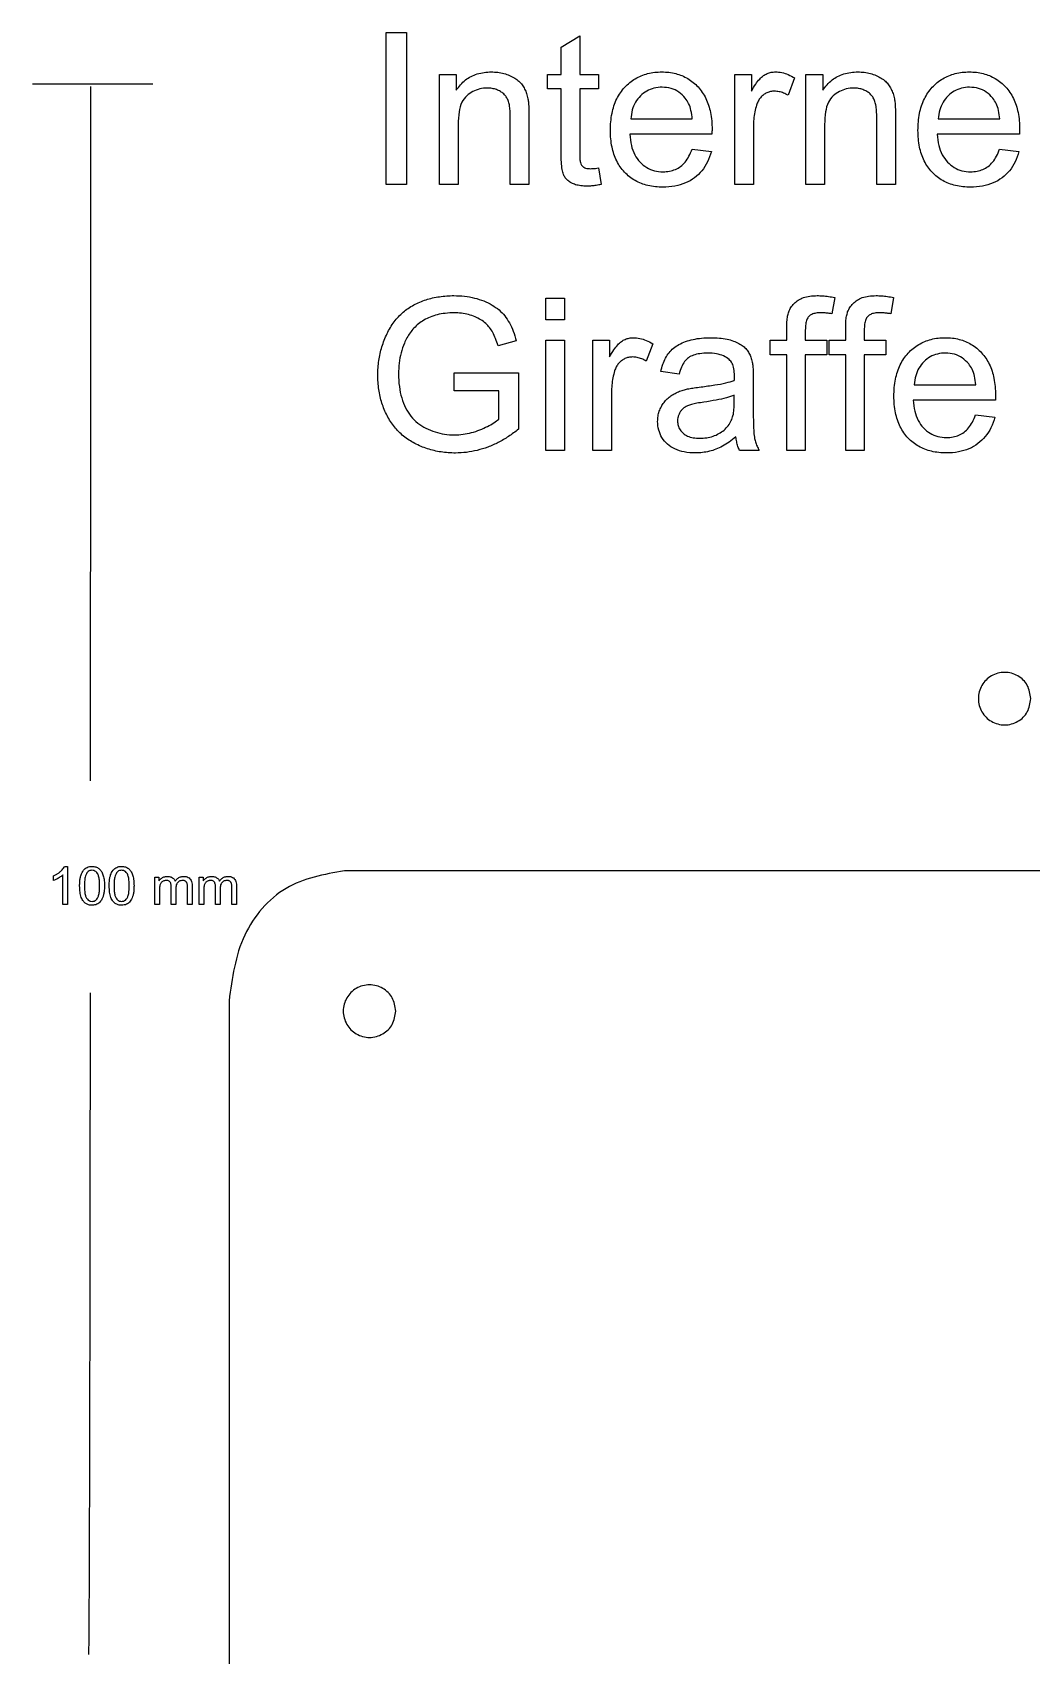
# Model space of a CAD drawing. Extents: x 23 to 811, y 43 to 575.
# Drawn here: x 405.1 to 585.6, y 265.4 to 558.5 of the extents above; entities that cross this region are included whole.
import ezdxf

# ---------------------------------------------------------------- set-up
doc = ezdxf.new("R2010")
doc.units = 0
doc.layers.add('Layer_1', color=7, linetype='CONTINUOUS')

msp = doc.modelspace()

# ---------------------------------------------------------------- linework, layer by layer
at = {"layer": 'Layer_1', "color": 7}
for points in [[(469.003368, 531.032296), (469.003368, 558.5198), (472.640872, 558.5198), (472.640872, 531.032296), (469.003368, 531.032296)], [(500.59712, 536.863544), (500.59712, 548.3198), (498.12212, 548.3198), (498.12212, 550.9448), (500.59712, 550.9448), (500.59712, 555.876048), (503.953368, 557.901048), (503.953368, 550.9448), (507.34712, 550.9448), (507.34712, 548.3198), (503.953368, 548.3198), (503.953368, 536.676048)], [(478.603368, 531.032296), (478.603368, 550.9448), (481.640872, 550.9448), (481.640872, 548.113544)], [(531.965872, 531.032296), (531.965872, 550.9448), (535.003368, 550.9448), (535.003368, 547.926048)], [(542.784616, 550.307296), (541.62212, 547.176048)], [(544.828368, 531.032296), (544.828368, 550.9448), (547.865872, 550.9448), (547.865872, 548.113544)], [(494.784616, 543.276048), (494.784616, 531.032296), (491.409616, 531.032296), (491.409616, 543.1448)], [(513.178368, 542.901048), (524.29712, 542.901048)], [(513.178368, 542.901048), (513.178368, 542.901048)], [(561.009616, 543.276048), (561.009616, 531.032296), (557.634616, 531.032296), (557.634616, 543.1448)], [(568.753368, 542.901048), (579.87212, 542.901048)], [(568.753368, 542.901048), (568.753368, 542.901048)], [(481.978368, 541.907296), (481.978368, 531.032296), (478.603368, 531.032296)], [(527.840896, 540.126048), (512.990896, 540.126048)], [(535.340872, 541.457296), (535.340872, 531.032296), (531.965872, 531.032296)], [(548.203368, 541.907296), (548.203368, 531.032296), (544.828368, 531.032296)], [(583.415896, 540.126048), (568.565896, 540.126048)], [(524.259616, 537.4448), (527.74712, 537.013544)], [(524.25964, 537.4448), (524.259616, 537.4448)], [(579.834616, 537.4448), (583.32212, 537.013544)], [(579.83464, 537.4448), (579.834616, 537.4448)], [(507.34712, 534.051048), (507.834616, 531.0698)], [(507.34712, 534.051048), (507.34712, 534.051048)], [(497.82212, 506.638544), (497.82212, 510.5198), (501.19712, 510.5198), (501.19712, 506.638544), (497.82212, 506.638544)], [(550.02212, 510.651048), (549.515872, 507.707296)], [(560.67212, 510.651048), (560.165872, 507.707296)], [(541.359616, 483.032296), (541.359616, 500.3198), (538.378368, 500.3198), (538.378368, 502.9448), (541.359616, 502.9448), (541.359616, 505.063544)], [(544.715872, 504.782296), (544.715872, 502.9448), (548.59712, 502.9448), (548.59712, 500.3198), (544.715872, 500.3198), (544.715872, 483.032296), (541.359616, 483.032296)], [(552.009616, 483.032296), (552.009616, 500.3198), (549.028368, 500.3198), (549.028368, 502.9448), (552.009616, 502.9448), (552.009616, 505.063544)], [(555.365872, 504.782296), (555.365872, 502.9448), (559.24712, 502.9448), (559.24712, 500.3198), (555.365872, 500.3198), (555.365872, 483.032296), (552.009616, 483.032296)], [(492.478368, 502.832264), (489.19712, 501.932264)], [(497.82212, 483.032296), (497.82212, 502.9448), (501.19712, 502.9448), (501.19712, 483.032296), (497.82212, 483.032296)], [(506.315872, 483.032296), (506.315872, 502.9448), (509.353368, 502.9448), (509.353368, 499.926048)], [(517.134616, 502.307296), (515.97212, 499.176048)], [(481.24712, 493.813544), (481.24712, 497.038544), (492.890872, 497.057264), (492.890872, 486.857264)], [(521.915848, 496.813544), (518.615848, 497.263544)], [(535.303344, 495.876048), (535.303344, 491.376048)], [(489.328368, 488.694768), (489.328368, 493.813512), (481.24712, 493.813544)], [(509.690872, 493.457296), (509.690872, 483.032296), (506.315872, 483.032296)], [(531.890872, 491.788544), (531.890872, 493.026048)], [(564.403368, 494.901048), (575.52212, 494.901048)], [(564.403368, 494.901048), (564.403368, 494.901048)], [(579.065896, 492.126048), (564.215896, 492.126048)], [(575.484616, 489.4448), (578.97212, 489.013544)], [(575.48464, 489.4448), (575.484616, 489.4448)], [(532.172096, 485.488544), (532.17212, 485.488544)], [(536.372096, 483.032296), (532.847096, 483.032296)], [(410.875206, 407.907976), (411.418958, 407.907976), (411.418958, 401.007976)], [(408.887702, 405.367344), (408.887702, 406.182976)], [(411.418958, 401.007976), (410.575206, 401.007976), (410.575206, 406.384536)], [(427.168958, 401.007976), (427.168958, 405.986096), (427.923646, 405.986096), (427.923646, 405.287664)], [(435.175206, 401.007976), (435.175206, 405.986096), (435.929894, 405.986096), (435.929894, 405.287664)], [(756.811845, 407.136067), (461.436845, 407.136067), (461.436845, 407.136067)], [(413.584582, 404.397032), (413.584582, 404.397032)], [(414.451766, 404.397032), (414.451766, 404.397032)], [(418.928334, 404.397032), (418.928334, 404.397032)], [(419.795518, 404.397032), (419.795518, 404.397032)], [(428.012702, 403.590784), (428.012702, 401.007976), (427.168958, 401.007976)], [(430.970518, 403.90016), (430.970518, 401.007976), (430.126766, 401.007976), (430.126766, 404.242344)], [(433.91427, 404.42516), (433.91427, 401.007976), (433.075206, 401.007976), (433.075206, 404.143912)], [(436.018958, 403.590784), (436.018958, 401.007976), (435.175206, 401.007976)], [(438.976766, 403.90016), (438.976766, 401.007976), (438.133022, 401.007976), (438.133022, 404.242344)], [(441.920518, 404.42516), (441.920518, 401.007976), (441.081454, 401.007976), (441.081454, 404.143912)], [(440.586845, 383.636067), (440.586845, 241.661067)], [(470.713321, 381.769457), (470.713321, 381.769457)]]:
    msp.add_lwpolyline(points, dxfattribs=at)
at = {"layer": 'Layer_1', "color": 1}
msp.add_lwpolyline([(585.477769, 438.208521), (585.477769, 438.208521)], dxfattribs=at)
at = {"layer": 'Layer_1', "color": 7}
for points, knots in [([(481.640872, 548.113544), (482.158992, 548.768099), (483.174416, 550.050914), (485.460626, 551.186051), (487.511668, 551.444626), (489.133709, 551.350014), (490.24802, 551.134989), (491.27842, 550.778507), (492.196297, 550.311954), (492.968361, 549.744457), (493.568639, 549.069625), (494.019175, 548.306301), (494.37691, 547.467866), (494.522403, 546.866251), (494.59712, 546.557296)], [0, 0, 0, 0, 2.478419, 4.857271, 7.429087, 8.599, 9.723, 10.821967, 11.859492, 12.801367, 13.679314, 14.548607, 15.450536, 16.402687, 16.402687, 16.402687, 16.402687]), ([(527.74712, 537.013544), (527.539718, 536.372769), (527.138549, 535.13334), (526.083888, 533.510287), (524.729341, 532.202382), (523.063466, 531.245777), (521.110619, 530.688121), (518.809904, 530.512906), (516.336794, 530.747938), (513.924457, 531.659505), (511.959507, 533.202818), (510.500237, 535.303938), (509.654831, 537.920244), (509.422134, 540.854388), (509.657409, 543.81516), (510.506708, 546.517517), (511.979356, 548.676208), (513.917574, 550.262503), (516.25425, 551.216577), (518.776753, 551.486049), (521.277838, 551.220179), (523.548761, 550.282242), (525.438273, 548.729543), (526.878963, 546.614413), (527.708287, 543.965217), (527.868903, 541.966338), (527.857724, 540.770471), (527.851053, 540.470456), (527.8445, 540.248263), (527.840896, 540.126048)], [0, 0, 0, 0, 2.013357, 3.894367, 5.739121, 7.615175, 9.596691, 11.779745, 14.507642, 16.985059, 19.408309, 21.890328, 24.546676, 27.557019, 30.670312, 33.409638, 35.954528, 38.398059, 40.819221, 43.416758, 45.934937, 48.291187, 50.67946, 53.172307, 55.858271, 58.912904, 59.146253, 59.446318, 59.813125, 59.813125, 59.813125, 59.813125]), ([(535.003368, 547.926048), (535.246008, 548.349091), (535.68354, 549.111928), (536.391584, 550.063667), (537.092185, 550.722838), (537.813148, 551.11505), (538.549074, 551.347982), (539.443446, 551.427135), (540.4873, 551.305807), (541.666418, 550.938446), (542.401803, 550.523369), (542.784616, 550.307296)], [0, 0, 0, 0, 1.462194, 2.63665, 3.547513, 4.322405, 5.078531, 5.84783, 6.997938, 8.209678, 9.52535, 9.52535, 9.52535, 9.52535]), ([(547.865872, 548.113544), (548.383992, 548.768099), (549.399416, 550.050914), (551.685626, 551.186051), (553.736668, 551.444626), (555.358709, 551.350014), (556.47302, 551.134989), (557.50342, 550.778507), (558.421297, 550.311954), (559.193361, 549.744457), (559.793639, 549.069625), (560.244175, 548.306301), (560.60191, 547.467866), (560.747403, 546.866251), (560.82212, 546.557296)], [0, 0, 0, 0, 2.478419, 4.857271, 7.429087, 8.599, 9.723, 10.821967, 11.859492, 12.801367, 13.679314, 14.548607, 15.450536, 16.402687, 16.402687, 16.402687, 16.402687]), ([(583.32212, 537.013544), (583.114718, 536.372769), (582.713549, 535.13334), (581.658888, 533.510287), (580.304341, 532.202382), (578.638466, 531.245777), (576.685619, 530.688121), (574.384904, 530.512906), (571.911794, 530.747938), (569.499457, 531.659505), (567.534507, 533.202818), (566.075237, 535.303938), (565.229831, 537.920244), (564.997134, 540.854388), (565.232409, 543.81516), (566.081708, 546.517517), (567.554356, 548.676208), (569.492574, 550.262503), (571.82925, 551.216577), (574.351753, 551.486049), (576.852838, 551.220179), (579.123761, 550.282242), (581.013273, 548.729543), (582.453963, 546.614413), (583.283287, 543.965217), (583.443903, 541.966338), (583.432724, 540.770471), (583.426053, 540.470456), (583.4195, 540.248263), (583.415896, 540.126048)], [0, 0, 0, 0, 2.013357, 3.894367, 5.739121, 7.615175, 9.596691, 11.779745, 14.507642, 16.985059, 19.408309, 21.890328, 24.546676, 27.557019, 30.670312, 33.409638, 35.954528, 38.398059, 40.819221, 43.416758, 45.934937, 48.291187, 50.67946, 53.172307, 55.858271, 58.912904, 59.146253, 59.446318, 59.813125, 59.813125, 59.813125, 59.813125]), ([(426.80451, 549.163048), (421.703384, 549.163048), (414.722896, 549.163048), (407.473928, 549.163048), (405.326086, 549.163048), (405.057606, 549.163048)], [0, 0, 0, 0, 15.303377, 20.941463, 21.746904, 21.746904, 21.746904, 21.746904]), ([(415.531062, 548.763048), (415.530418, 533.014683), (415.529206, 503.374878), (415.520008, 461.584069), (415.508235, 435.541627), (415.502742, 423.390624)], [0, 0, 0, 0, 47.245094, 88.919416, 125.372428, 125.372428, 125.372428, 125.372428]), ([(491.409616, 543.1448), (491.402936, 543.565034), (491.39076, 544.330917), (491.267074, 545.366335), (491.056962, 546.204806), (490.709196, 546.880477), (490.229472, 547.436576), (489.622545, 547.887271), (488.912486, 548.226644), (488.113108, 548.429773), (487.094183, 548.501084), (485.899326, 548.378164), (484.625092, 547.903191), (483.455109, 547.136992), (482.532106, 545.855061), (482.051282, 544.033412), (482.004485, 542.668859), (481.978368, 541.907296)], [0, 0, 0, 0, 1.260125, 2.296595, 3.122955, 3.839045, 4.554917, 5.306999, 6.091138, 6.901386, 7.765492, 9.14578, 10.467642, 11.812603, 13.282899, 15.091098, 17.37481, 17.37481, 17.37481, 17.37481]), ([(523.02212, 546.6698), (522.649927, 547.058848), (521.920619, 547.821183), (520.438433, 548.489003), (518.889041, 548.679515), (517.382682, 548.516231), (516.029365, 547.981155), (514.879732, 547.099242), (513.969176, 545.931339), (513.36328, 544.493897), (513.241775, 543.447243), (513.178368, 542.901048)], [0, 0, 0, 0, 1.602798, 3.140665, 4.761454, 6.239324, 7.641906, 9.071504, 10.534464, 12.040002, 13.683127, 13.683127, 13.683127, 13.683127]), ([(557.634616, 543.1448), (557.627936, 543.565034), (557.61576, 544.330917), (557.492074, 545.366335), (557.281962, 546.204806), (556.934196, 546.880477), (556.454472, 547.436576), (555.847545, 547.887271), (555.137486, 548.226644), (554.338108, 548.429773), (553.319183, 548.501084), (552.124326, 548.378164), (550.850092, 547.903191), (549.680109, 547.136992), (548.757106, 545.855061), (548.276282, 544.033412), (548.229485, 542.668859), (548.203368, 541.907296)], [0, 0, 0, 0, 1.260125, 2.296595, 3.122955, 3.839045, 4.554917, 5.306999, 6.091138, 6.901386, 7.765492, 9.14578, 10.467642, 11.812603, 13.282899, 15.091098, 17.37481, 17.37481, 17.37481, 17.37481]), ([(578.59712, 546.6698), (578.224927, 547.058848), (577.495619, 547.821183), (576.013433, 548.489003), (574.464041, 548.679515), (572.957682, 548.516231), (571.604365, 547.981155), (570.454732, 547.099242), (569.544176, 545.931339), (568.93828, 544.493897), (568.816775, 543.447243), (568.753368, 542.901048)], [0, 0, 0, 0, 1.602798, 3.140665, 4.761454, 6.239324, 7.641906, 9.071504, 10.534464, 12.040002, 13.683127, 13.683127, 13.683127, 13.683127]), ([(494.59712, 546.557296), (494.635704, 546.297276), (494.727919, 545.675837), (494.773282, 544.578461), (494.780538, 543.744716), (494.784616, 543.276048)], [0, 0, 0, 0, 0.788171, 1.883704, 3.290099, 3.290099, 3.290099, 3.290099]), ([(524.29712, 542.901048), (524.23284, 543.414973), (524.113715, 544.367398), (523.712233, 545.669773), (523.241049, 546.352555), (523.02212, 546.6698)], [0, 0, 0, 0, 1.55431, 2.880503, 4.031491, 4.031491, 4.031491, 4.031491]), ([(535.903368, 545.3948), (535.790313, 544.984319), (535.559821, 544.147449), (535.376272, 542.82522), (535.352853, 541.920279), (535.340872, 541.457296)], [0, 0, 0, 0, 1.276358, 2.602183, 3.991084, 3.991084, 3.991084, 3.991084]), ([(541.62212, 547.176048), (541.351573, 547.321619), (540.827939, 547.603367), (539.987019, 547.849003), (539.185112, 547.933217), (538.434849, 547.861079), (537.755862, 547.632891), (537.140132, 547.258856), (536.605474, 546.754552), (536.173807, 546.12472), (535.995345, 545.643047), (535.903368, 545.3948)], [0, 0, 0, 0, 0.919602, 1.779856, 2.608841, 3.325177, 4.023844, 4.739309, 5.469572, 6.214115, 7.00593, 7.00593, 7.00593, 7.00593]), ([(560.82212, 546.557296), (560.860704, 546.297276), (560.952919, 545.675837), (560.998282, 544.578461), (561.005538, 543.744716), (561.009616, 543.276048)], [0, 0, 0, 0, 0.788171, 1.883704, 3.290099, 3.290099, 3.290099, 3.290099]), ([(579.87212, 542.901048), (579.80784, 543.414973), (579.688715, 544.367398), (579.287233, 545.669773), (578.816049, 546.352555), (578.59712, 546.6698)], [0, 0, 0, 0, 1.55431, 2.880503, 4.031491, 4.031491, 4.031491, 4.031491]), ([(512.990896, 540.126048), (513.057984, 539.448392), (513.183872, 538.176806), (513.80765, 536.44303), (514.77216, 535.072761), (516.001853, 534.076682), (517.446226, 533.472611), (518.876436, 533.313165), (520.168495, 533.421038), (521.25186, 533.748948), (522.218707, 534.304754), (523.052161, 535.115152), (523.753577, 536.179034), (524.083978, 537.005433), (524.25964, 537.4448)], [0, 0, 0, 0, 2.037354, 3.822984, 5.458931, 7.004402, 8.508732, 10.091472, 11.273522, 12.378642, 13.459579, 14.586801, 15.834878, 17.251719, 17.251719, 17.251719, 17.251719]), ([(568.565896, 540.126048), (568.632984, 539.448392), (568.758872, 538.176806), (569.38265, 536.44303), (570.34716, 535.072761), (571.576853, 534.076682), (573.021226, 533.472611), (574.451436, 533.313165), (575.743495, 533.421038), (576.82686, 533.748948), (577.793707, 534.304754), (578.627161, 535.115152), (579.328577, 536.179034), (579.658978, 537.005433), (579.83464, 537.4448)], [0, 0, 0, 0, 2.037354, 3.822984, 5.458931, 7.004402, 8.508732, 10.091472, 11.273522, 12.378642, 13.459579, 14.586801, 15.834878, 17.251719, 17.251719, 17.251719, 17.251719]), ([(507.834616, 531.0698), (507.529729, 531.010269), (506.944773, 530.896053), (506.092597, 530.794896), (505.167706, 530.754466), (504.203858, 530.804541), (503.236911, 530.984806), (502.446112, 531.311158), (501.822155, 531.750495), (501.333988, 532.268721), (500.944147, 532.929193), (500.732921, 533.887074), (500.61481, 535.221931), (500.603566, 536.265411), (500.59712, 536.863544)], [0, 0, 0, 0, 0.9317, 1.787562, 2.571599, 3.706771, 4.676327, 5.508225, 6.252105, 6.948589, 7.630922, 8.524352, 9.859573, 11.652866, 11.652866, 11.652866, 11.652866]), ([(503.953368, 536.676048), (503.956134, 536.393151), (503.960928, 535.902923), (504.010957, 535.281581), (504.100956, 534.846739), (504.266958, 534.557869), (504.464863, 534.334829), (504.715631, 534.147264), (505.034543, 534.009782), (505.426402, 533.933907), (505.850156, 533.913164), (506.307605, 533.9325), (506.801781, 533.977246), (507.156326, 534.025227), (507.34712, 534.051048)], [0, 0, 0, 0, 0.84815, 1.469743, 1.871696, 2.165513, 2.457729, 2.761486, 3.097289, 3.490158, 3.952416, 4.367249, 4.862932, 5.440476, 5.440476, 5.440476, 5.440476]), ([(492.890872, 486.857264), (492.297639, 486.408552), (491.136989, 485.530655), (489.278866, 484.457303), (487.389813, 483.610357), (485.46086, 483.005691), (483.496419, 482.641988), (481.297171, 482.51423), (478.916364, 482.683687), (476.429246, 483.26402), (474.134821, 484.223779), (472.087253, 485.545986), (470.382275, 487.255115), (469.079105, 489.297536), (468.146145, 491.581681), (467.581284, 494.058271), (467.406474, 496.64516), (467.584044, 499.24865), (468.149636, 501.774707), (469.070625, 504.14148), (470.331998, 506.273975), (471.974584, 508.043155), (473.950636, 509.378755), (476.184707, 510.314112), (478.638618, 510.875647), (480.991527, 511.032721), (483.122689, 510.923385), (484.935579, 510.604121), (486.604141, 510.071748), (488.099094, 509.352015), (489.383405, 508.448794), (490.443363, 507.351789), (491.291487, 506.044967), (491.991582, 504.528723), (492.311037, 503.415416), (492.478368, 502.832264)], [0, 0, 0, 0, 2.229713, 4.362395, 6.421208, 8.429292, 10.412131, 12.399068, 15.023866, 17.544192, 20.027291, 22.449848, 24.80982, 27.211136, 29.669802, 32.177455, 34.798762, 37.421013, 39.979778, 42.534128, 45.011569, 47.368461, 49.714265, 52.111427, 54.594721, 57.23265, 59.159587, 60.985063, 62.738919, 64.397869, 65.943962, 67.424705, 68.944359, 70.597019, 72.414883, 72.414883, 72.414883, 72.414883]), ([(541.715872, 508.0448), (541.839286, 508.325285), (542.085549, 508.884972), (542.683952, 509.604314), (543.432771, 510.221218), (544.392248, 510.683193), (545.565408, 510.940393), (546.744181, 511.00734), (547.880134, 510.960275), (548.932631, 510.848026), (549.650613, 510.718216), (550.02212, 510.651048)], [0, 0, 0, 0, 0.915372, 1.826553, 2.775843, 3.808662, 4.987321, 6.355955, 7.339998, 8.396008, 9.528309, 9.528309, 9.528309, 9.528309]), ([(552.365872, 508.0448), (552.489286, 508.325285), (552.735549, 508.884972), (553.333952, 509.604314), (554.082771, 510.221218), (555.042248, 510.683193), (556.215408, 510.940393), (557.394181, 511.00734), (558.530134, 510.960275), (559.582631, 510.848026), (560.300613, 510.718216), (560.67212, 510.651048)], [0, 0, 0, 0, 0.915372, 1.826553, 2.775843, 3.808662, 4.987321, 6.355955, 7.339998, 8.396008, 9.528309, 9.528309, 9.528309, 9.528309]), ([(489.19712, 501.932264), (489.058033, 502.369148), (488.796132, 503.191801), (488.282618, 504.301242), (487.696589, 505.240502), (486.966612, 506.018318), (486.073158, 506.661808), (485.024672, 507.188716), (483.850226, 507.587395), (482.575328, 507.827438), (481.166493, 507.901954), (479.699836, 507.825472), (478.247843, 507.581035), (476.950446, 507.156744), (475.810489, 506.59439), (474.816563, 505.928548), (473.987863, 505.144896), (473.301757, 504.283625), (472.711277, 503.375843), (472.41403, 502.725278), (472.265872, 502.401016)], [0, 0, 0, 0, 1.37432, 2.587851, 3.658101, 4.681731, 5.766178, 6.944334, 8.189836, 9.475062, 10.823271, 12.413022, 13.87264, 15.227484, 16.492288, 17.675412, 18.8029, 19.898424, 20.973375, 22.041606, 22.041606, 22.041606, 22.041606]), ([(541.359616, 505.063544), (541.366894, 505.471131), (541.380125, 506.212111), (541.477548, 507.216835), (541.642927, 507.791381), (541.715872, 508.0448)], [0, 0, 0, 0, 1.223544, 2.224367, 3.014168, 3.014168, 3.014168, 3.014168]), ([(549.515872, 507.707296), (549.287081, 507.744765), (548.83934, 507.818092), (548.175343, 507.879348), (547.432066, 507.906724), (546.655322, 507.86044), (545.901256, 507.654106), (545.309487, 507.267501), (544.940143, 506.629967), (544.744898, 505.782383), (544.726288, 505.141176), (544.715872, 504.782296)], [0, 0, 0, 0, 0.695354, 1.360796, 1.998631, 2.926507, 3.68379, 4.322954, 4.989443, 5.835319, 6.910556, 6.910556, 6.910556, 6.910556]), ([(552.009616, 505.063544), (552.016894, 505.471131), (552.030125, 506.212111), (552.127548, 507.216835), (552.292927, 507.791381), (552.365872, 508.0448)], [0, 0, 0, 0, 1.223544, 2.224367, 3.014168, 3.014168, 3.014168, 3.014168]), ([(560.165872, 507.707296), (559.937081, 507.744765), (559.48934, 507.818092), (558.825343, 507.879348), (558.082066, 507.906724), (557.305322, 507.86044), (556.551256, 507.654106), (555.959487, 507.267501), (555.590143, 506.629967), (555.394898, 505.782383), (555.376288, 505.141176), (555.365872, 504.782296)], [0, 0, 0, 0, 0.695354, 1.360796, 1.998631, 2.926507, 3.68379, 4.322954, 4.989443, 5.835319, 6.910556, 6.910556, 6.910556, 6.910556]), ([(472.265872, 502.401016), (472.054676, 501.823251), (471.62839, 500.657067), (471.291071, 498.790889), (471.175058, 496.744229), (471.296727, 494.622608), (471.705282, 492.543808), (472.407801, 490.728699), (473.39066, 489.187413), (474.645735, 487.928234), (476.148785, 486.995483), (477.7929, 486.33762), (479.525512, 485.930473), (481.230756, 485.806636), (482.870554, 485.912152), (484.421487, 486.217082), (485.90011, 486.720891), (487.240929, 487.328146), (488.400528, 487.956837), (489.035421, 488.461781), (489.328368, 488.694768)], [0, 0, 0, 0, 1.842698, 3.719374, 5.66245, 7.983389, 10.076346, 11.993283, 13.787612, 15.522234, 17.280107, 19.055829, 20.814422, 22.598584, 24.164336, 25.731433, 27.326093, 28.838108, 30.146676, 31.267733, 31.267733, 31.267733, 31.267733]), ([(509.353368, 499.926048), (509.596008, 500.349091), (510.03354, 501.111928), (510.741584, 502.063667), (511.442185, 502.722838), (512.163148, 503.11505), (512.899074, 503.347982), (513.793446, 503.427135), (514.8373, 503.305807), (516.016418, 502.938446), (516.751803, 502.523369), (517.134616, 502.307296)], [0, 0, 0, 0, 1.462194, 2.63665, 3.547513, 4.322405, 5.078531, 5.84783, 6.997938, 8.209678, 9.52535, 9.52535, 9.52535, 9.52535]), ([(518.615848, 497.263544), (518.724536, 497.708194), (518.93174, 498.555884), (519.430847, 499.711376), (520.061077, 500.705638), (520.87999, 501.534299), (521.897113, 502.206327), (523.102832, 502.734203), (524.473742, 503.119101), (525.991036, 503.34905), (527.580335, 503.416492), (529.126281, 503.357793), (530.519077, 503.170312), (531.702277, 502.838443), (532.681129, 502.401652), (533.481061, 501.902757), (534.102367, 501.311194), (534.560453, 500.6238), (534.917343, 499.848411), (535.060399, 499.282199), (535.134592, 498.988544)], [0, 0, 0, 0, 1.371222, 2.614129, 3.758005, 4.883506, 6.081323, 7.393454, 8.816844, 10.34122, 11.986834, 13.581967, 14.977621, 16.192985, 17.254655, 18.183892, 19.008257, 19.806558, 20.648392, 21.555394, 21.555394, 21.555394, 21.555394]), ([(578.97212, 489.013544), (578.764718, 488.372769), (578.363549, 487.13334), (577.308888, 485.510287), (575.954341, 484.202382), (574.288466, 483.245777), (572.335619, 482.688121), (570.034904, 482.512906), (567.561794, 482.747938), (565.149457, 483.659505), (563.184507, 485.202818), (561.725237, 487.303938), (560.879831, 489.920244), (560.647134, 492.854388), (560.882409, 495.81516), (561.731708, 498.517517), (563.204356, 500.676208), (565.142574, 502.262503), (567.47925, 503.216577), (570.001753, 503.486049), (572.502838, 503.220179), (574.773761, 502.282242), (576.663273, 500.729543), (578.103963, 498.614413), (578.933287, 495.965217), (579.093903, 493.966338), (579.082724, 492.770471), (579.076053, 492.470456), (579.0695, 492.248263), (579.065896, 492.126048)], [0, 0, 0, 0, 2.013357, 3.894367, 5.739121, 7.615175, 9.596691, 11.779745, 14.507642, 16.985059, 19.408309, 21.890328, 24.546676, 27.557019, 30.670312, 33.409638, 35.954528, 38.398059, 40.819221, 43.416758, 45.934937, 48.291187, 50.67946, 53.172307, 55.858271, 58.912904, 59.146253, 59.446318, 59.813125, 59.813125, 59.813125, 59.813125]), ([(515.97212, 499.176048), (515.701573, 499.321619), (515.177939, 499.603367), (514.337019, 499.849003), (513.535112, 499.933217), (512.784849, 499.861079), (512.105862, 499.632891), (511.490132, 499.258856), (510.955474, 498.754552), (510.523807, 498.12472), (510.345345, 497.643047), (510.253368, 497.3948)], [0, 0, 0, 0, 0.919602, 1.779856, 2.608841, 3.325177, 4.023844, 4.739309, 5.469572, 6.214115, 7.00593, 7.00593, 7.00593, 7.00593]), ([(531.890872, 495.6698), (531.894442, 495.80521), (531.900592, 496.038524), (531.90718, 496.332278), (531.915212, 496.905266), (531.857212, 497.721854), (531.559608, 498.742652), (530.92159, 499.577899), (529.923582, 500.163511), (528.603228, 500.538367), (527.146907, 500.630361), (525.738476, 500.554718), (524.537938, 500.295362), (523.565558, 499.81961), (522.835807, 499.053518), (522.274869, 498.035514), (522.042045, 497.243071), (521.915848, 496.813544)], [0, 0, 0, 0, 0.406374, 0.700188, 0.881459, 2.125578, 3.14542, 4.022527, 5.209089, 6.545859, 8.111437, 9.563361, 10.767787, 11.775512, 12.758123, 13.890331, 15.230344, 15.230344, 15.230344, 15.230344]), ([(535.134592, 498.988544), (535.169343, 498.745833), (535.253209, 498.160099), (535.293025, 497.119349), (535.299621, 496.324576), (535.303344, 495.876048)], [0, 0, 0, 0, 0.735174, 1.774197, 3.120151, 3.120151, 3.120151, 3.120151]), ([(574.24712, 498.6698), (573.874927, 499.058848), (573.145619, 499.821183), (571.663433, 500.489003), (570.114041, 500.679515), (568.607682, 500.516231), (567.254365, 499.981155), (566.104732, 499.099242), (565.194176, 497.931339), (564.58828, 496.493897), (564.466775, 495.447243), (564.403368, 494.901048)], [0, 0, 0, 0, 1.602798, 3.140665, 4.761454, 6.239324, 7.641906, 9.071504, 10.534464, 12.040002, 13.683127, 13.683127, 13.683127, 13.683127]), ([(575.52212, 494.901048), (575.45784, 495.414973), (575.338715, 496.367398), (574.937233, 497.669773), (574.466049, 498.352555), (574.24712, 498.6698)], [0, 0, 0, 0, 1.55431, 2.880503, 4.031491, 4.031491, 4.031491, 4.031491]), ([(510.253368, 497.3948), (510.140313, 496.984319), (509.909821, 496.147449), (509.726272, 494.82522), (509.702853, 493.920279), (509.690872, 493.457296)], [0, 0, 0, 0, 1.276358, 2.602183, 3.991084, 3.991084, 3.991084, 3.991084]), ([(525.87212, 494.507296), (526.701379, 494.615424), (528.205893, 494.811599), (530.224084, 495.171303), (531.383964, 495.518196), (531.890872, 495.6698)], [0, 0, 0, 0, 2.50935, 4.55268, 6.138938, 6.138938, 6.138938, 6.138938]), ([(532.17212, 485.488544), (531.76729, 485.16014), (530.995186, 484.533799), (529.784934, 483.776289), (528.58967, 483.216617), (527.377499, 482.84773), (526.127531, 482.627849), (524.598606, 482.547921), (522.897725, 482.676799), (521.152533, 483.197459), (519.768744, 484.109235), (518.76052, 485.302832), (518.15002, 486.72886), (517.997137, 488.07423), (518.080732, 489.222396), (518.304046, 490.127184), (518.677328, 490.961371), (519.166115, 491.713242), (519.752506, 492.370685), (520.43545, 492.913493), (521.191014, 493.358168), (522.003845, 493.733676), (522.579791, 493.91103), (522.87212, 494.001048)], [0, 0, 0, 0, 1.562723, 2.98047, 4.271469, 5.510697, 6.770459, 8.069371, 10.095972, 11.860103, 13.472203, 14.996113, 16.482749, 18.058509, 19.008263, 19.926111, 20.838769, 21.73703, 22.606683, 23.469875, 24.342547, 25.231966, 26.148704, 26.148704, 26.148704, 26.148704]), ([(522.87212, 494.001048), (523.129898, 494.061406), (523.716903, 494.198852), (524.71966, 494.35897), (525.463517, 494.454707), (525.87212, 494.507296)], [0, 0, 0, 0, 0.79405, 1.808187, 3.0442, 3.0442, 3.0442, 3.0442]), ([(531.890872, 493.026048), (531.417166, 492.858636), (530.350243, 492.481576), (528.49882, 492.08227), (527.12809, 491.868157), (526.378368, 491.751048)], [0, 0, 0, 0, 1.506046, 3.392056, 5.668975, 5.668975, 5.668975, 5.668975]), ([(526.378368, 491.751048), (525.960069, 491.686676), (525.210006, 491.571249), (524.224664, 491.352683), (523.471392, 491.114721), (522.901058, 490.808906), (522.446877, 490.437659), (522.089016, 489.990607), (521.826536, 489.489124), (521.667235, 488.944003), (521.6105, 488.281253), (521.703262, 487.525298), (522.061046, 486.742123), (522.64582, 486.078153), (523.457279, 485.566994), (524.490576, 485.277982), (525.661994, 485.197294), (526.882739, 485.283719), (528.057614, 485.568177), (529.121783, 486.042366), (530.048928, 486.679855), (530.822445, 487.468145), (531.17217, 488.098306), (531.34712, 488.413544)], [0, 0, 0, 0, 1.269302, 2.27602, 3.026411, 3.630965, 4.205939, 4.774179, 5.337013, 5.893764, 6.465929, 7.323482, 8.147207, 9.010222, 9.942159, 10.983196, 12.194629, 13.45029, 14.640997, 15.802521, 16.924786, 18.001187, 19.078664, 19.078664, 19.078664, 19.078664]), ([(531.34712, 488.413544), (531.458156, 488.705118), (531.704723, 489.352591), (531.859997, 490.49779), (531.879974, 491.332925), (531.890872, 491.788544)], [0, 0, 0, 0, 0.933554, 2.073061, 3.441065, 3.441065, 3.441065, 3.441065]), ([(535.303344, 491.376048), (535.306157, 490.458099), (535.310998, 488.878109), (535.374863, 486.89354), (535.471293, 485.543593), (535.695974, 484.597641), (535.977573, 483.793358), (536.239805, 483.287495), (536.372096, 483.032296)], [0, 0, 0, 0, 2.753232, 4.738909, 5.960423, 6.802081, 7.648177, 8.509573, 8.509573, 8.509573, 8.509573]), ([(564.215896, 492.126048), (564.282984, 491.448392), (564.408872, 490.176806), (565.03265, 488.44303), (565.99716, 487.072761), (567.226853, 486.076682), (568.671226, 485.472611), (570.101436, 485.313165), (571.393495, 485.421038), (572.47686, 485.748948), (573.443707, 486.304754), (574.277161, 487.115152), (574.978577, 488.179034), (575.308978, 489.005433), (575.48464, 489.4448)], [0, 0, 0, 0, 2.037354, 3.822984, 5.458931, 7.004402, 8.508732, 10.091472, 11.273522, 12.378642, 13.459579, 14.586801, 15.834878, 17.251719, 17.251719, 17.251719, 17.251719]), ([(532.847096, 483.032296), (532.737853, 483.276364), (532.512848, 483.779066), (532.291445, 484.607192), (532.212773, 485.18816), (532.172096, 485.488544)], [0, 0, 0, 0, 0.801287, 1.65039, 2.559409, 2.559409, 2.559409, 2.559409]), ([(408.887702, 406.182976), (409.040034, 406.259206), (409.339227, 406.408927), (409.753196, 406.680257), (410.122294, 406.97644), (410.436898, 407.284595), (410.695254, 407.589089), (410.817674, 407.806026), (410.875206, 407.907976)], [0, 0, 0, 0, 0.510671, 1.002995, 1.481608, 1.927984, 2.323319, 2.673829, 2.673829, 2.673829, 2.673829]), ([(413.584582, 404.397032), (413.589156, 404.6505), (413.597698, 405.123787), (413.678591, 405.781914), (413.814917, 406.341265), (414.010868, 406.81044), (414.261018, 407.201001), (414.567671, 407.516157), (414.93517, 407.747577), (415.362945, 407.882155), (415.785531, 407.91811), (416.172522, 407.893199), (416.500875, 407.819593), (416.798257, 407.69457), (417.063503, 407.521864), (417.296457, 407.304417), (417.494796, 407.041998), (417.662608, 406.738455), (417.803959, 406.395287), (417.923589, 406.00449), (418.009122, 405.545181), (418.056528, 405.00165), (418.072121, 404.357039), (418.051068, 403.674811), (417.972895, 403.019918), (417.837482, 402.461932), (417.643166, 401.99261), (417.393689, 401.601321), (417.087409, 401.284842), (416.719339, 401.051951), (416.289744, 400.916746), (415.777168, 400.872843), (415.219675, 400.936572), (414.663094, 401.177646), (414.397917, 401.460654), (414.26427, 401.603288)], [0, 0, 0, 0, 0.760145, 1.419374, 1.984979, 2.482065, 2.937772, 3.368497, 3.790834, 4.226899, 4.700637, 5.055144, 5.386989, 5.705239, 6.017714, 6.331688, 6.656391, 7.000343, 7.369453, 7.767995, 8.22434, 8.768198, 9.403066, 10.157997, 10.814027, 11.378302, 11.87512, 12.331055, 12.762517, 13.185994, 13.623785, 14.100136, 14.720317, 15.292271, 15.873434, 15.873434, 15.873434, 15.873434]), ([(418.928334, 404.397032), (418.932908, 404.6505), (418.94145, 405.123787), (419.022343, 405.781914), (419.158669, 406.341264), (419.35462, 406.81044), (419.604768, 407.200999), (419.911415, 407.51616), (420.278918, 407.747576), (420.706694, 407.882156), (421.129282, 407.918109), (421.516274, 407.893199), (421.844627, 407.819593), (422.142009, 407.69457), (422.407255, 407.521864), (422.640209, 407.304417), (422.838549, 407.041999), (423.006355, 406.738453), (423.14771, 406.395288), (423.267341, 406.00449), (423.352874, 405.545181), (423.40028, 405.00165), (423.415873, 404.357039), (423.39482, 403.67481), (423.316646, 403.019918), (423.181236, 402.461931), (422.986912, 401.992611), (422.737436, 401.601323), (422.431161, 401.284841), (422.063091, 401.051951), (421.633496, 400.916746), (421.12092, 400.872843), (420.563427, 400.936572), (420.006846, 401.177646), (419.741669, 401.460654), (419.608022, 401.603288)], [0, 0, 0, 0, 0.760145, 1.419374, 1.984979, 2.482065, 2.937771, 3.368491, 3.790832, 4.226897, 4.700639, 5.055146, 5.386991, 5.705241, 6.017716, 6.33169, 6.656393, 7.000344, 7.369454, 7.767997, 8.224342, 8.7682, 9.403067, 10.157999, 10.814028, 11.378304, 11.875123, 12.331059, 12.762517, 13.185994, 13.623785, 14.100136, 14.720317, 15.292271, 15.873434, 15.873434, 15.873434, 15.873434]), ([(410.575206, 406.384536), (410.501564, 406.318605), (410.346062, 406.179385), (410.076753, 405.987604), (409.777467, 405.800583), (409.468978, 405.628908), (409.173481, 405.480806), (408.979478, 405.403782), (408.887702, 405.367344)], [0, 0, 0, 0, 0.296336, 0.625746, 0.990115, 1.354785, 1.684615, 1.980731, 1.980731, 1.980731, 1.980731]), ([(414.451766, 404.397032), (414.458403, 404.06246), (414.470082, 403.473685), (414.583066, 402.708539), (414.800545, 402.163652), (415.107923, 401.828109), (415.448937, 401.624681), (415.825216, 401.564508), (416.201642, 401.624881), (416.542719, 401.829289), (416.849608, 402.166073), (417.067521, 402.711169), (417.177973, 403.475506), (417.210384, 404.398586), (417.178003, 405.322218), (417.067855, 406.088102), (416.850069, 406.633173), (416.540857, 406.967843), (416.196379, 407.17027), (415.819363, 407.227832), (415.453914, 407.176175), (415.121796, 407.004185), (414.967524, 406.815152), (414.887702, 406.717344)], [0, 0, 0, 0, 1.00331, 1.765612, 2.311179, 2.732912, 3.108407, 3.480577, 3.852786, 4.228671, 4.65137, 5.197649, 5.959182, 6.96015, 7.965799, 8.728871, 9.273723, 9.695205, 10.073032, 10.450291, 10.815867, 11.166054, 11.541507, 11.541507, 11.541507, 11.541507]), ([(414.887702, 406.717344), (414.79816, 406.541386), (414.588994, 406.130358), (414.476411, 405.331102), (414.460636, 404.733226), (414.451766, 404.397032)], [0, 0, 0, 0, 0.58907, 1.37604, 2.387094, 2.387094, 2.387094, 2.387094]), ([(419.795518, 404.397032), (419.802155, 404.06246), (419.813834, 403.473685), (419.926818, 402.708538), (420.144298, 402.163654), (420.451672, 401.828108), (420.792687, 401.624682), (421.168967, 401.564508), (421.545393, 401.624881), (421.886468, 401.829291), (422.19336, 402.166072), (422.411272, 402.711169), (422.521724, 403.475506), (422.554125, 404.398586), (422.521754, 405.322218), (422.411607, 406.088102), (422.193822, 406.633174), (421.884605, 406.967841), (421.54013, 407.17027), (421.163114, 407.227832), (420.797666, 407.176175), (420.465548, 407.004185), (420.311276, 406.815152), (420.231454, 406.717344)], [0, 0, 0, 0, 1.00331, 1.765612, 2.311179, 2.73291, 3.108406, 3.480578, 3.852786, 4.228669, 4.65137, 5.197649, 5.959181, 6.960149, 7.965798, 8.72887, 9.273722, 9.695206, 10.073031, 10.450289, 10.815865, 11.166051, 11.541504, 11.541504, 11.541504, 11.541504]), ([(420.231454, 406.717344), (420.141912, 406.541386), (419.932746, 406.130358), (419.820163, 405.331102), (419.804388, 404.733226), (419.795518, 404.397032)], [0, 0, 0, 0, 0.58907, 1.37604, 2.387094, 2.387094, 2.387094, 2.387094]), ([(427.923646, 405.287664), (427.978901, 405.36577), (428.089289, 405.521809), (428.302419, 405.718714), (428.544464, 405.884064), (428.81729, 406.009258), (429.117629, 406.083623), (429.442131, 406.106284), (429.769149, 406.084161), (430.07802, 406.009605), (430.342222, 405.880416), (430.558901, 405.703384), (430.732191, 405.484577), (430.80313, 405.313747), (430.83927, 405.22672)], [0, 0, 0, 0, 0.286356, 0.572078, 0.864752, 1.16297, 1.467467, 1.7877, 2.135249, 2.447133, 2.735029, 3.009525, 3.280662, 3.562228, 3.562228, 3.562228, 3.562228]), ([(430.126766, 404.242344), (430.123242, 404.357356), (430.116758, 404.569023), (430.049671, 404.857084), (429.936024, 405.089267), (429.75765, 405.258303), (429.517788, 405.35158), (429.262967, 405.374891), (429.014087, 405.354231), (428.790626, 405.290134), (428.582697, 405.186249), (428.396989, 405.042094), (428.248024, 404.853747), (428.135588, 404.622065), (428.062428, 404.335627), (428.019426, 403.986205), (428.015072, 403.730167), (428.012702, 403.590784)], [0, 0, 0, 0, 0.344512, 0.634041, 0.880992, 1.109448, 1.353198, 1.638247, 1.870694, 2.098946, 2.331172, 2.564264, 2.798279, 3.045064, 3.331251, 3.681074, 4.099054, 4.099054, 4.099054, 4.099054]), ([(430.83927, 405.22672), (430.97321, 405.399102), (431.228572, 405.727752), (431.777427, 406.038669), (432.329717, 406.118665), (432.817925, 406.073831), (433.214166, 405.938175), (433.534763, 405.701027), (433.763558, 405.359323), (433.894644, 404.920904), (433.907376, 404.5993), (433.91427, 404.42516)], [0, 0, 0, 0, 0.649916, 1.239083, 1.838632, 2.296631, 2.700184, 3.079822, 3.471107, 3.912649, 4.43406, 4.43406, 4.43406, 4.43406]), ([(433.075206, 404.143912), (433.073857, 404.245996), (433.071431, 404.429614), (433.046229, 404.673991), (433.003128, 404.865486), (432.928707, 405.015012), (432.826523, 405.13724), (432.69653, 405.237164), (432.543973, 405.312983), (432.371782, 405.358469), (432.140513, 405.374813), (431.861811, 405.34438), (431.560215, 405.224084), (431.299473, 405.025128), (431.09966, 404.731484), (430.987434, 404.342502), (430.976485, 404.056208), (430.970518, 403.90016)], [0, 0, 0, 0, 0.306123, 0.550625, 0.736253, 0.891501, 1.046843, 1.210142, 1.379945, 1.554672, 1.7407, 2.073185, 2.386257, 2.703527, 3.042964, 3.433145, 3.900619, 3.900619, 3.900619, 3.900619]), ([(435.929894, 405.287664), (435.985149, 405.36577), (436.095538, 405.521809), (436.30867, 405.718715), (436.550718, 405.884061), (436.823541, 406.009259), (437.123878, 406.083622), (437.448379, 406.106284), (437.775398, 406.084161), (438.084271, 406.009604), (438.348476, 405.880419), (438.565152, 405.703382), (438.738439, 405.484577), (438.809379, 405.313747), (438.845518, 405.22672)], [0, 0, 0, 0, 0.286356, 0.572079, 0.864759, 1.162971, 1.467466, 1.787699, 2.135248, 2.447135, 2.735035, 3.009527, 3.280662, 3.562228, 3.562228, 3.562228, 3.562228]), ([(438.133022, 404.242344), (438.129493, 404.357357), (438.122998, 404.569028), (438.055875, 404.857072), (437.942278, 405.089276), (437.763896, 405.258302), (437.524037, 405.35158), (437.269215, 405.374891), (437.020335, 405.354231), (436.796874, 405.290134), (436.588945, 405.18625), (436.40324, 405.042092), (436.254274, 404.853747), (436.141834, 404.622067), (436.068684, 404.335626), (436.025682, 403.986205), (436.021328, 403.730167), (436.018958, 403.590784)], [0, 0, 0, 0, 0.344514, 0.634047, 0.880983, 1.109439, 1.353189, 1.638238, 1.870685, 2.098937, 2.331163, 2.564252, 2.798269, 3.045054, 3.33124, 3.681063, 4.099042, 4.099042, 4.099042, 4.099042]), ([(438.845518, 405.22672), (438.979459, 405.399102), (439.234822, 405.727753), (439.78368, 406.038669), (440.33597, 406.118666), (440.824177, 406.073831), (441.220415, 405.938175), (441.541011, 405.701026), (441.76981, 405.359324), (441.900894, 404.920904), (441.913624, 404.599299), (441.920518, 404.42516)], [0, 0, 0, 0, 0.649918, 1.239088, 1.838639, 2.296632, 2.700184, 3.079821, 3.471108, 3.912649, 4.43406, 4.43406, 4.43406, 4.43406]), ([(441.081454, 404.143912), (441.080105, 404.245996), (441.077679, 404.429614), (441.052477, 404.673991), (441.009376, 404.865486), (440.934955, 405.015012), (440.832771, 405.13724), (440.702778, 405.237164), (440.550221, 405.312983), (440.37803, 405.358469), (440.146761, 405.374813), (439.86806, 405.34438), (439.566465, 405.224085), (439.30573, 405.025125), (439.105911, 404.731485), (438.993687, 404.342502), (438.982735, 404.056208), (438.976766, 403.90016)], [0, 0, 0, 0, 0.306123, 0.550625, 0.736253, 0.891501, 1.046843, 1.210142, 1.379945, 1.554672, 1.7407, 2.073185, 2.386255, 2.70352, 3.042959, 3.433141, 3.900615, 3.900615, 3.900615, 3.900615]), ([(461.436845, 407.136067), (457.74194, 406.458782), (450.268129, 405.088815), (442.178062, 395.563244), (441.131379, 387.71769), (440.586845, 383.636067)], [0, 0, 0, 0, 11.010593, 22.271505, 34.482885, 34.482885, 34.482885, 34.482885]), ([(414.26427, 401.603288), (414.12551, 401.828283), (413.817987, 402.32692), (413.621435, 403.29751), (413.597665, 404.006698), (413.584582, 404.397032)], [0, 0, 0, 0, 0.788026, 1.746438, 2.919703, 2.919703, 2.919703, 2.919703]), ([(419.608022, 401.603288), (419.469262, 401.828283), (419.161739, 402.32692), (418.965187, 403.29751), (418.941417, 404.006698), (418.928334, 404.397032)], [0, 0, 0, 0, 0.788026, 1.746438, 2.919703, 2.919703, 2.919703, 2.919703]), ([(415.477702, 385.051016), (415.467101, 373.197325), (415.448245, 352.111952), (415.408989, 324.089155), (415.36655, 302.949191), (415.327038, 287.708651), (415.283362, 277.384617), (415.256793, 270.993158), (415.216869, 267.552172), (415.210346, 266.076813), (415.191734, 265.640103), (415.189406, 265.58548)], [0, 0, 0, 0, 35.561091, 63.256149, 84.068433, 98.981198, 108.977709, 115.041219, 118.154987, 119.302268, 119.466282, 119.466282, 119.466282, 119.466282]), ([(470.713321, 381.769457), (470.58288, 380.932826), (470.325866, 379.284377), (468.436426, 377.46957), (465.971734, 376.797129), (463.481165, 377.46957), (461.66782, 379.284377), (460.994882, 381.769458), (461.66782, 384.254538), (463.481165, 386.069345), (465.971734, 386.741786), (468.436426, 386.069345), (470.325866, 384.254538), (470.58288, 382.606089), (470.713321, 381.769457)], [0, 0, 0, 0, 2.48146, 4.88932, 7.37078, 9.852239, 12.2601, 14.74156, 17.223019, 19.63088, 22.11234, 24.593799, 27.00166, 29.48312, 29.48312, 29.48312, 29.48312])]:
    msp.add_open_spline(points, degree=3, knots=knots, dxfattribs=at)
at = {"layer": 'Layer_1', "color": 1}
msp.add_open_spline([(585.477769, 438.208521), (585.347328, 437.37189), (585.090314, 435.723441), (583.200874, 433.908634), (580.736182, 433.236193), (578.245613, 433.908634), (576.432268, 435.723441), (575.75933, 438.208522), (576.432268, 440.693602), (578.245613, 442.508409), (580.736182, 443.18085), (583.200874, 442.508409), (585.090314, 440.693602), (585.347328, 439.045153), (585.477769, 438.208521)], degree=3, knots=[0, 0, 0, 0, 2.48146, 4.88932, 7.37078, 9.852239, 12.2601, 14.74156, 17.223019, 19.63088, 22.11234, 24.593799, 27.00166, 29.48312, 29.48312, 29.48312, 29.48312], dxfattribs=at)

doc.saveas('drawing.dxf')
